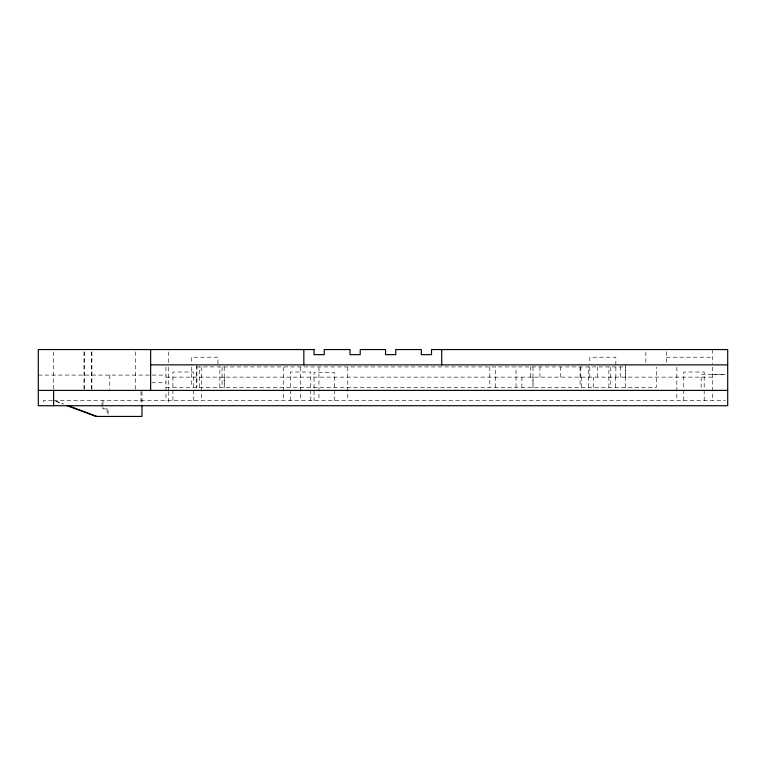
<?xml version="1.0" encoding="UTF-8"?>
<svg xmlns="http://www.w3.org/2000/svg" width="766" height="766" viewBox="0 0 766 766"><rect width="100%" height="100%" fill="white"/><g stroke="black" fill="none" stroke-linecap="round" stroke-linejoin="round"><path stroke-width="0.57" stroke-dasharray="3.83 2.87" d="M196.824 364.875L196.824 387.337L196.824 367.096M199.438 387.337L199.438 366.914M219.861 387.337L219.861 366.914M224.218 366.914L224.218 387.337L224.218 377.131M489.771 366.914L489.771 387.337M495.621 387.337L495.621 366.914M516.045 387.337L516.045 366.914M530.618 377.131L530.618 366.914M532.992 366.914L532.992 387.337L532.992 377.131M539.944 377.131L539.944 366.914M560.377 377.131L560.377 366.914M580.8 377.131L580.8 366.914M581.49 387.337L581.49 377.131M588.46 387.337L588.46 366.914M593.391 387.337L593.391 377.131M597.432 377.131L597.432 366.914M608.884 387.337L608.884 366.914M615.577 387.337L615.577 377.131M620.345 377.131L620.345 366.914M625.563 387.337L625.563 364.875M666.42 357.215L712.38 357.215M196.824 366.914L625.563 366.914L625.563 377.131M712.38 374.363L725.345 374.363M725.392 374.574L701.149 374.574L701.149 388.525M38.3 375.081L165.963 375.081M165.963 377.131L712.38 377.131M151.821 382.741L165.963 382.741M165.963 387.337L656.424 387.337L656.424 367.096M52.481 400.618L43.403 400.618L43.403 403.682M53.62 400.618L725.345 400.618M55.707 401.039L63.511 403.95M55.851 401.451L62.544 403.95M712.38 349.555L712.38 363.773M712.38 367.096L712.38 400.618M704.193 400.618L704.193 372.017L683.77 372.017L683.77 400.618M676.838 367.259L676.838 400.618M666.42 351.738L666.42 363.773M645.843 351.91L645.843 364.875M615.854 364.875L615.854 357.215L589.81 357.215L589.81 363.773M615.854 367.096L615.854 377.131M610.751 367.24L610.751 387.337M589.81 367.096L589.81 377.131M580.111 367.24L580.111 387.337M521.905 377.131L521.905 387.337M347.764 367.259L347.764 400.618M334.483 400.618L334.483 372.535L314.06 372.535L314.06 400.618M318.962 367.259L318.962 400.618M310.776 400.618L310.776 372.017L290.352 372.017L290.352 400.618M300.272 367.259L300.272 400.618M283.42 367.259L283.42 400.618M222.054 367.24L222.054 387.337M217.975 363.773L217.975 357.215L191.414 357.215L191.414 364.875M201.506 367.259L201.506 400.618M193.329 400.618L193.329 372.017L172.896 372.017L172.896 400.618M191.414 367.24L191.414 387.337M168.731 351.91L168.731 363.697M168.731 367.192L168.731 390.401M168.731 391.541L168.731 404.544M165.963 367.096L165.963 400.618M141.969 391.541L141.969 404.008M140.992 391.541L140.992 404.008M135.323 351.881L135.323 390.401M109.797 375.081L109.797 389.224M108.063 414.291L108.063 408.91L101.983 408.91L101.983 400.618M107.096 408.91L107.096 414.291M102.96 400.618L102.96 408.91M91.882 351.881L91.882 390.401M91.7 351.881L91.7 389.233M84.222 351.881L84.222 389.233M84.04 351.881L84.04 389.233M53.62 351.881L53.62 390.401"/><path stroke-width="1.15" d="M150.643 364.875L727.7 364.875M38.3 390.401L727.7 390.401M67.973 405.616L96.985 416.445M67.006 405.616L96.009 416.445L141.969 416.445L141.969 405.137M441.723 349.555L441.723 364.875M303.843 349.555L303.843 364.875M150.643 349.555L150.643 390.401M53.62 390.401L53.62 405.721M314.05 349.555L38.3 349.555L38.3 405.721L727.7 405.721L727.7 349.555L431.517 349.555L431.517 354.658L421.3 354.658L421.3 349.555L395.763 349.555L395.763 354.658L385.557 354.658L385.557 349.555L360.221 349.555L360.221 354.658L350.005 354.658L350.005 349.555L324.257 349.555L324.257 354.658L314.05 354.658L314.05 349.555"/></g></svg>
